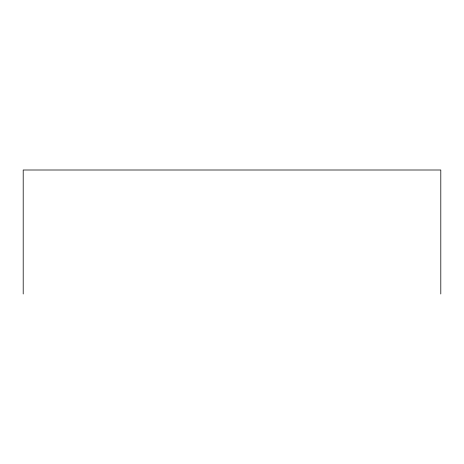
<?xml version="1.0" encoding="UTF-8"?>
<svg xmlns="http://www.w3.org/2000/svg" width="464" height="464" viewBox="0 0 464 464"><rect width="100%" height="100%" fill="white"/><g stroke="black" fill="none" stroke-linecap="round" stroke-linejoin="round"><path stroke-width="0.7" d="M440.8 293.996L440.8 170.004L23.2 170.004L23.2 293.996"/></g></svg>
